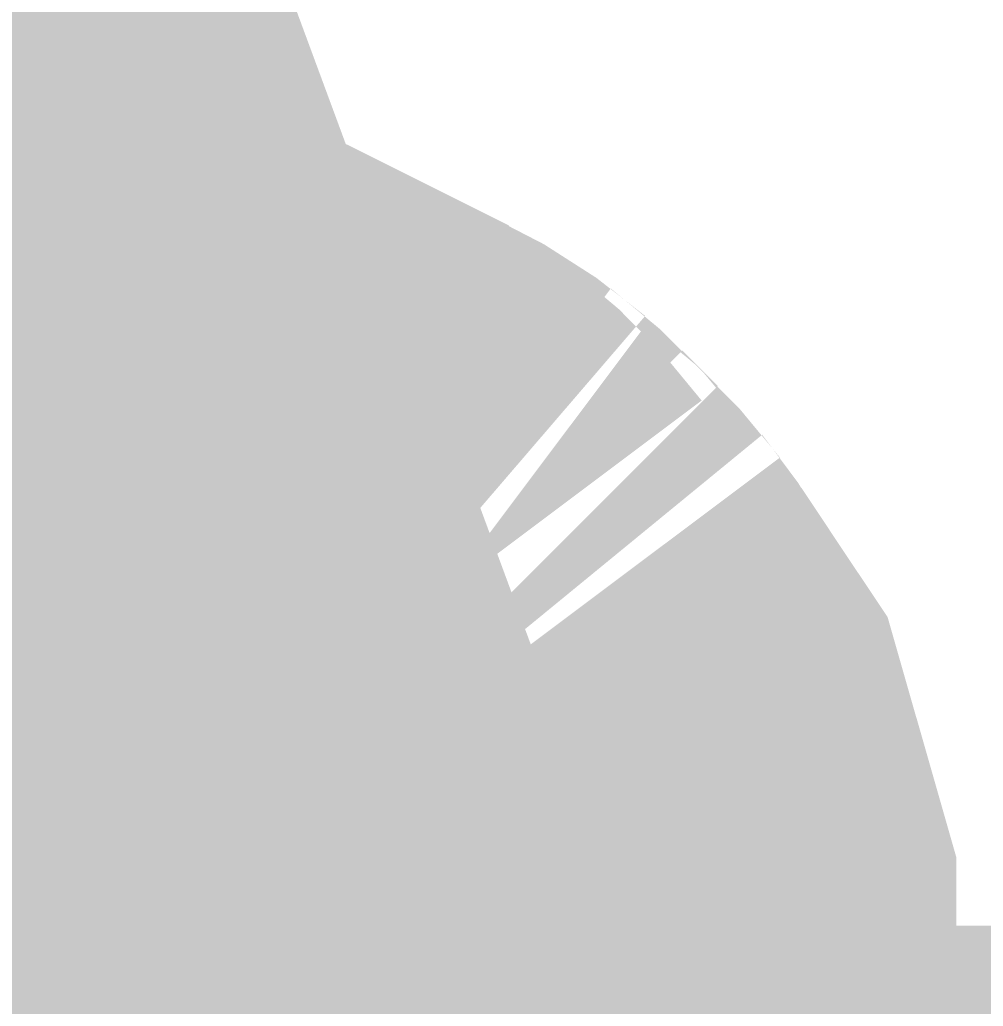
# Model space of a CAD drawing. Extents: x -23 to 289, y -67 to 135.
# Drawn here: x 138.7578 to 138.866, y 100.8057 to 100.9166 of the extents above; entities that cross this region are included whole.
import ezdxf
from ezdxf.enums import TextEntityAlignment as Align

# ---------------------------------------------------------------- set-up
doc = ezdxf.new("R2010")
doc.units = 0
doc.header["$MEASUREMENT"] = 0
for name, color, linetype in [('ASSEMBLY_PART_NUMBERS_BTM', 191, 'CONTINUOUS'), ('DRILL_DRAWING', 21, 'CONTINUOUS'), ('GENERATED_SILKSCREEN_BTM', 255, 'CONTINUOUS')]:
    doc.layers.add(name, color=color, linetype=linetype)
doc.styles.add('VERIBEST_GERBER_0', font='txt')

msp = doc.modelspace()

# ---------------------------------------------------------------- linework, layer by layer
at = {"layer": 'GENERATED_SILKSCREEN_BTM', "const_width": 0.15}
for points in [[(138.602932, 100.712347), (138.763196, 100.826403, -0.1622776594), (138.763198, 100.826405), (138.768798, 100.828805, -0.1454891684), (138.768801, 100.828805), (138.7744, 100.828805, -0.2360679775), (138.774404, 100.828803), (138.779199, 100.826405, -0.2617450015), (138.779204, 100.826404), (138.783204, 100.822404, -0.1119910928), (138.783205, 100.822402), (138.786404, 100.817604, -0.1622776599), (138.786405, 100.817601), (138.788005, 100.812001), (138.788005, 100.8088)], [(138.640552, 100.701086), (138.782397, 100.802404), (138.784796, 100.804004), (138.786396, 100.806403), (138.787995, 100.808802), (138.787995, 100.811999), (138.786395, 100.817598), (138.783197, 100.822395, -0.0710678117), (138.783196, 100.822396), (138.779196, 100.826396, -0.0710678126), (138.779195, 100.826397), (138.7744, 100.828795), (138.768802, 100.828795), (138.763202, 100.826395, -0.0493889889), (138.763201, 100.826395), (138.602945, 100.712344, 7.848e-06)], [(138.788005, 100.8088, -0.1622776608), (138.788004, 100.808797), (138.786404, 100.806397), (138.784804, 100.803997, -0.0710678114), (138.784803, 100.803996), (138.782403, 100.802396), (138.640564, 100.701082, 7.4407e-06)]]:
    msp.add_lwpolyline(points, format="xyb", dxfattribs=at)

# ---------------------------------------------------------------- texts
at = {"layer": 'ASSEMBLY_PART_NUMBERS_BTM', "style": 'VERIBEST_GERBER_0', "text_generation_flag": 2}
for s, p in [('ERJ-6GEYJ751V', (137.96, 109)), ('ERJ-3EKF10R0V', (138.79, 104.75)), ('CL10B104KB8SFNC', (137.96, 103))]:
    msp.add_text(s, height=2.032, rotation=90, dxfattribs=at).set_placement(p, align=Align.TOP_LEFT)
msp.add_text('ERJ-3GEY0R00V', height=2.032, dxfattribs=at).set_placement((150, 101.21), align=Align.TOP_LEFT)
at = {"layer": 'DRILL_DRAWING', "style": 'VERIBEST_GERBER_0'}
msp.add_text('A', height=2, dxfattribs=at).set_placement((138.5, 100.3), align=Align.MIDDLE_CENTER)

doc.saveas('drawing.dxf')
